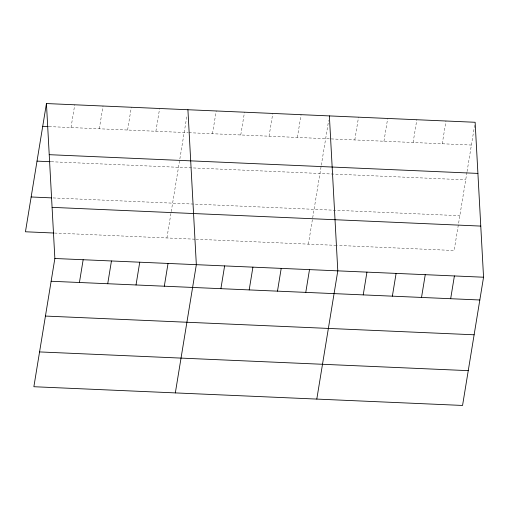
<?xml version="1.0" encoding="UTF-8"?>
<svg xmlns="http://www.w3.org/2000/svg" width="509" height="509" viewBox="0 0 509 509"><rect width="100%" height="100%" fill="white"/><g stroke="black" fill="none" stroke-linecap="round" stroke-linejoin="round"><path stroke-width="0.38" stroke-dasharray="2.54 1.91" d="M71.012 127.555L74.74 104.784M99.306 128.79L103.034 106.025M127.6 130.024L131.328 107.259M155.894 131.258L159.622 108.493M166.914 237.964L187.045 115.04M212.482 133.733L216.21 110.968M240.77 134.968L244.498 112.203M269.064 136.202L272.792 113.437M297.358 137.443L301.086 114.671M308.384 244.142L321.192 165.915M321.319 165.158L328.636 120.461M354.805 139.95L358.533 117.185M383.951 141.222L387.68 118.457M413.104 142.495L416.833 119.73M442.257 143.773L445.986 121.002M466.944 172.284L454.136 250.504L337.531 245.414M467.071 171.527L474.636 125.309M49.01 126.595L188.114 132.671M188.903 132.703L471.404 145.046M51.167 161.741L465.703 179.849M53.152 197.937L459.837 215.701M54.527 233.052L195.208 239.198M195.997 239.23L336.748 245.376"/><path stroke-width="0.76" d="M46.446 103.55L54.864 258.496L33.868 386.725L462.554 405.45L483.55 277.22L475.132 122.275L46.446 103.55L25.45 231.78L53.744 233.02M79.429 282.495L83.158 259.73M107.723 283.729L111.452 260.964M136.018 284.97L139.746 262.199M164.312 286.204L168.04 263.439M175.331 392.903L196.334 264.674L187.916 109.728M220.893 288.673L224.622 265.908M249.187 289.914L252.916 267.142M277.481 291.148L281.21 268.383M305.775 292.382L309.504 269.617M316.802 399.081L337.798 270.852L329.38 115.912M363.222 294.896L366.944 272.124M392.369 296.168L396.097 273.397M421.522 297.441L425.25 274.669M450.669 298.713L454.397 275.948M42.718 126.321L48.221 126.556M49.227 154.679L477.913 173.41M37.023 161.124L50.385 161.703M31.151 196.977L51.581 197.874M52.09 207.36L480.77 226.085M54.864 258.496L483.55 277.22M51.135 281.261L479.822 299.986M45.435 316.064L474.121 334.788M39.568 351.923L468.248 370.647"/></g></svg>
